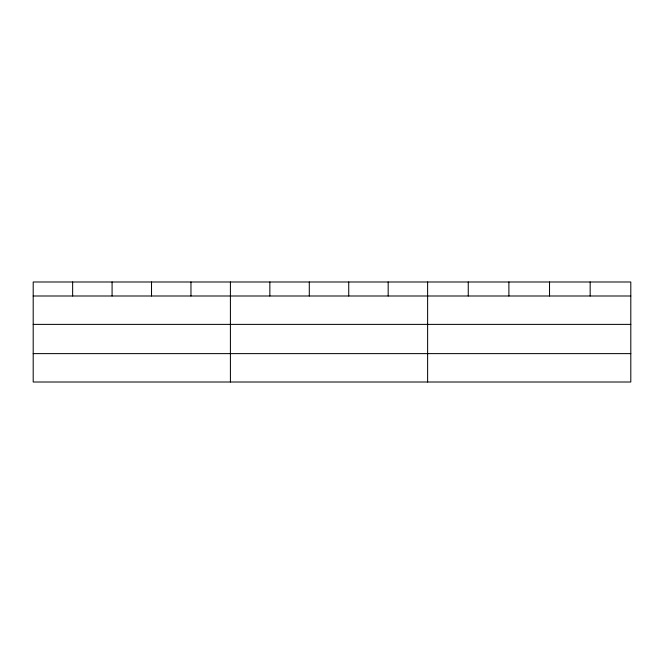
<?xml version="1.0" encoding="UTF-8"?>
<svg xmlns="http://www.w3.org/2000/svg" width="664" height="664" viewBox="0 0 664 664"><rect width="100%" height="100%" fill="white"/><g stroke="black" fill="none" stroke-linecap="round" stroke-linejoin="round"><path stroke-width="1" d="M630.8 324.381L630.8 281.993L33.2 281.993L33.2 382.007L630.8 382.007L630.8 324.381L33.2 324.381M33.2 295.995L630.8 295.995M33.2 353.621L630.8 353.621M590.163 281.993L590.163 295.995M549.526 281.993L549.526 295.995M508.89 281.993L508.89 295.995M468.253 281.993L468.253 295.995M427.616 281.993L427.616 382.007M388.174 281.993L388.174 295.995M348.733 281.993L348.733 295.995M309.291 281.993L309.291 295.995M269.85 281.993L269.85 295.995M230.408 281.993L230.408 382.007M190.966 281.993L190.966 295.995M151.525 281.993L151.525 295.995M112.083 281.993L112.083 295.995M72.642 281.993L72.642 295.995"/></g></svg>
